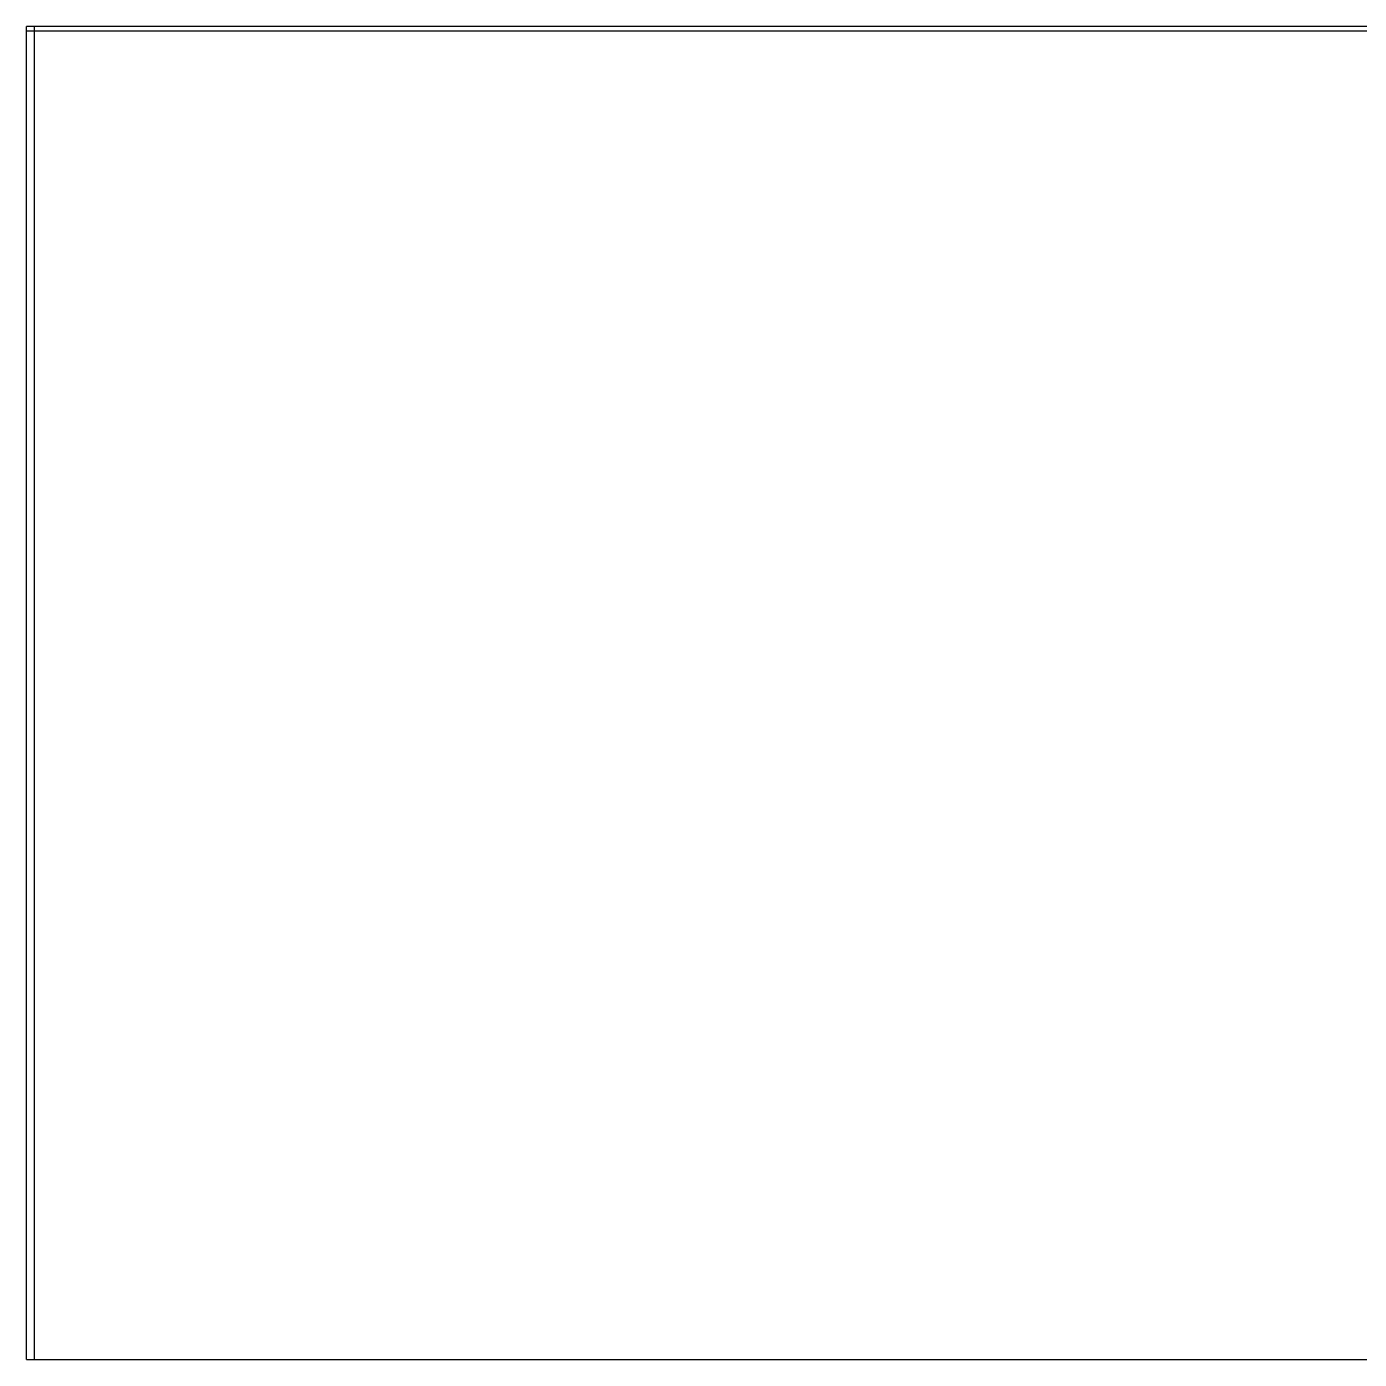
# Model space of a CAD drawing. Header units: millimetres. Extents: x 0 to 3061, y 0 to 1000.
# Drawn here: x 0 to 1000, y 0 to 1000 of the extents above; entities that cross this region are included whole.
import ezdxf

# ---------------------------------------------------------------- set-up
doc = ezdxf.new("R2010")
doc.units = ezdxf.units.MM
doc.layers.add('BORDERLINE', color=6, linetype='Continuous')

msp = doc.modelspace()

# ---------------------------------------------------------------- linework, layer by layer
at = {"layer": 'BORDERLINE'}
for p, q in [((2000, 1000), (0, 1000)), ((0, 0), (0, 1000)), ((6, 0), (6, 1000)), ((2000, 996.5), (0, 996.5)), ((0, 0), (2000, 0))]:
    msp.add_line(p, q, dxfattribs=at)

doc.saveas('drawing.dxf')
